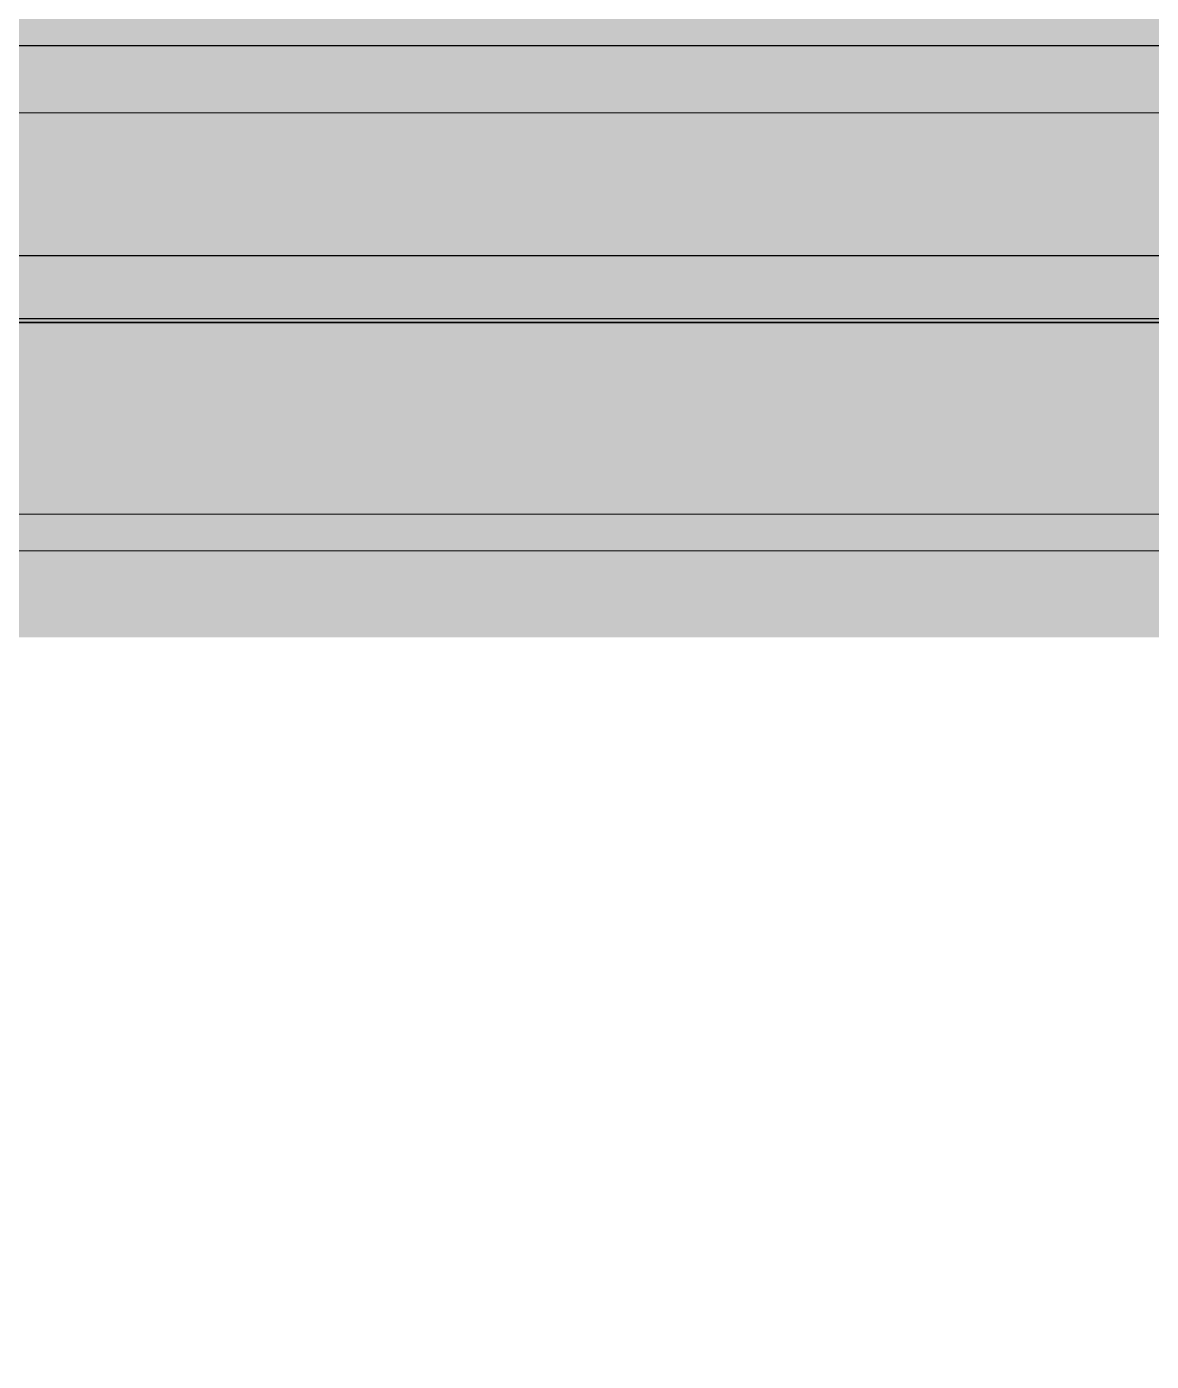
# Model space of a CAD drawing. Header units: millimetres. Extents: x 3546612 to 5615882, y 547008 to 3162891.
# Drawn here: x 5431021 to 5431556, y 2416373 to 2417009 of the extents above; entities that cross this region are included whole.
import ezdxf

# ---------------------------------------------------------------- set-up
doc = ezdxf.new("R2010")
doc.units = ezdxf.units.MM
doc.layers.add('HEB-Angle joint', color=1, linetype='Continuous')
doc.layers.add('XR-평면도$0$A-ELEV-PATT', color=9, linetype='Continuous')
doc.layers.add('XR-평면도$0$A-ELEV-LIN2', color=9, linetype='Continuous', lineweight=25)
doc.layers.add('XR-평면도$0$A-ELEV-LIN3', color=9, linetype='Continuous', lineweight=18)

# ---------------------------------------------------------------- blocks, each defined once
blk = doc.blocks.new('XR-평면도$0$범퍼_1')
at = {"layer": 'XR-평면도$0$A-ELEV-PATT', "ltscale": 0.002}
h = blk.add_hatch(dxfattribs=at)
h.set_pattern_fill('AR-SAND', color=256, angle=180, style=0)
h.set_pattern_definition([(217.5, (21376290.81, -50954928.292), (1.600031296, -48.941323733), [0, -38.608, 0, -43.18, 0, -41.275]), (187.5, (21376290.81, -50954928.29), (-44.95232831, -71.68251006), [0, -20.828, 0, -34.798, 0, -13.335]), (147.5, (21376322.05, -50954928.292), (-79.099237024, -0.143718468), [0, -12.7, 0, -45.72, 0, -59.69]), (137.5, (21376322.05, -50954928.29), (-76.35564525, -22.292932326), [0, -6.35, 0, -29.972, 0, -34.29])])
edge = h.paths.add_edge_path()
edge.add_arc((-4693.67, 123.67), 8.33, 90, 180)
edge.add_line((-4702, 123.67), (-4702, 32))
edge.add_line((-4702, 32), (5694, 32))
edge.add_line((5694, 32), (5694, 123.67))
edge.add_arc((5685.67, 123.67), 8.33, 0, 90)
edge.add_line((5685.67, 132), (-4693.67, 132))
h = blk.add_hatch(dxfattribs=at)
h.set_pattern_fill('AR-HBONE', color=256, scale=0.1, angle=180, style=0)
h.set_pattern_definition([(225, (21375357.164, -50954683.464), (-1e-14, -14.3684097937), [30.48, -10.16]), (315, (21375349.98, -50954690.648), (-1e-14, -14.3684097937), [30.48, -10.16])])
h.paths.add_polyline_path([(-4702, 32), (5694, 32), (5694, 2), (-4702, 2)])
at = {"layer": 'XR-평면도$0$A-ELEV-PATT'}
for p, q in [((-4693.67, 132), (5685.67, 132)), ((-4702, 32), (5694, 32))]:
    blk.add_line(p, q, dxfattribs=at)
at = {"layer": 'XR-평면도$0$A-ELEV-PATT', "ltscale": 0.002}
blk.add_lwpolyline([(5694, 52), (5696, 52), (5696, 0), (-4704, 0), (-4704, 52), (-4702, 52), (-4702, 2), (5694, 2)], close=True, dxfattribs=at)
at = {"layer": 'XR-평면도$0$A-ELEV-PATT'}
blk.add_lwpolyline([(-4702, 32), (-4702, 2), (5694, 2), (5694, 32)], dxfattribs=at)
blk = doc.blocks.new('XR-평면도$0$스크린+범퍼_기준층(210318)')
at = {"layer": 'XR-평면도$0$A-ELEV-LIN3', "linetype": 'Continuous'}
blk.add_lwpolyline([(408.75, -619.5), (408.75, -10380.5), (391.25, -10380.5), (391.25, -619.5)], dxfattribs=at)
at = {"rotation": 270}
blk.add_blockref('XR-평면도$0$범퍼_1', (500, -5004), dxfattribs=at)

msp = doc.modelspace()

# ---------------------------------------------------------------- linework, layer by layer
at = {"layer": 'HEB-Angle joint', "const_width": 300}
msp.add_lwpolyline([(5410575.04, 2416867.56), (5410575.04, 2399798.03), (5455175.04, 2399798.03), (5455175.04, 2416867.56), (5417075.05, 2416867.56), (5417075.05, 2413367.56), (5415075.04, 2413367.56), (5415075.04, 2416867.56), (5410575.05, 2416867.56)], dxfattribs=at)
at = {"layer": 'XR-평면도$0$A-ELEV-LIN2'}
for p, q in [((5422075.04, 2416867.56), (5432075.04, 2416867.56)), ((5422075.05, 2416867.56), (5432075.05, 2416867.56)), ((5422075.05, 2416867.56), (5432075.05, 2416867.56))]:
    msp.add_line(p, q, dxfattribs=at)
at = {"layer": 'XR-평면도$0$A-ELEV-LIN3'}
for points in [[(5458075.04, 2428767.56), (5458075.04, 2430267.56), (5456475.04, 2430267.56), (5456475.04, 2429367.56), (5444225.04, 2429367.56), (5444225.04, 2429967.56), (5442925.04, 2429967.56), (5442925.04, 2428267.56), (5444025.04, 2428267.56), (5444025.04, 2416967.56), (5388125.04, 2416967.56), (5388125.04, 2428267.56), (5389225.04, 2428267.56), (5389225.04, 2429967.56), (5387925.04, 2429967.56), (5387925.04, 2429367.56), (5378225.04, 2429367.56), (5378225.04, 2429967.56), (5376925.04, 2429967.56), (5376925.04, 2428267.56), (5378025.04, 2428267.56), (5378025.04, 2416967.56), (5337575.04, 2416967.56)], [(5458075.05, 2428767.56), (5458075.05, 2430267.56), (5456475.05, 2430267.56), (5456475.05, 2429367.56), (5444225.05, 2429367.56), (5444225.05, 2429967.56), (5442925.05, 2429967.56), (5442925.05, 2428267.56), (5444025.05, 2428267.56), (5444025.05, 2416967.56), (5388125.05, 2416967.56), (5388125.05, 2428267.56), (5389225.05, 2428267.56), (5389225.05, 2429967.56), (5387925.05, 2429967.56), (5387925.05, 2429367.56), (5378225.05, 2429367.56), (5378225.05, 2429967.56), (5376925.05, 2429967.56), (5376925.05, 2428267.56), (5378025.05, 2428267.56), (5378025.05, 2416967.56), (5337575.05, 2416967.56)], [(5458075.05, 2428767.56), (5458075.05, 2430267.56), (5456475.05, 2430267.56), (5456475.05, 2429367.56), (5444225.05, 2429367.56), (5444225.05, 2429967.56), (5442925.05, 2429967.56), (5442925.05, 2428267.56), (5444025.05, 2428267.56), (5444025.05, 2416967.56), (5388125.05, 2416967.56), (5388125.05, 2428267.56), (5389225.05, 2428267.56), (5389225.05, 2429967.56), (5387925.05, 2429967.56), (5387925.05, 2429367.56), (5378225.05, 2429367.56), (5378225.05, 2429967.56), (5376925.05, 2429967.56), (5376925.05, 2428267.56), (5378025.05, 2428267.56), (5378025.05, 2416967.56), (5337575.05, 2416967.56)], [(5457975.04, 2428767.56), (5457975.04, 2430167.56), (5456575.04, 2430167.56), (5456575.04, 2429267.56), (5444125.04, 2429267.56), (5444125.04, 2429867.56), (5443025.04, 2429867.56), (5443025.04, 2428367.56), (5444125.04, 2428367.56), (5444125.04, 2416867.56), (5388025.04, 2416867.56), (5388025.04, 2428367.56), (5389125.04, 2428367.56), (5389125.04, 2429867.56), (5388025.04, 2429867.56), (5388025.04, 2429267.56), (5378125.04, 2429267.56)], [(5457975.05, 2428767.56), (5457975.05, 2430167.56), (5456575.05, 2430167.56), (5456575.05, 2429267.56), (5444125.05, 2429267.56), (5444125.05, 2429867.56), (5443025.05, 2429867.56), (5443025.05, 2428367.56), (5444125.05, 2428367.56), (5444125.05, 2416867.56), (5388025.05, 2416867.56), (5388025.05, 2428367.56), (5389125.05, 2428367.56), (5389125.05, 2429867.56), (5388025.05, 2429867.56), (5388025.05, 2429267.56), (5378125.05, 2429267.56)], [(5457975.05, 2428767.56), (5457975.05, 2430167.56), (5456575.05, 2430167.56), (5456575.05, 2429267.56), (5444125.05, 2429267.56), (5444125.05, 2429867.56), (5443025.05, 2429867.56), (5443025.05, 2428367.56), (5444125.05, 2428367.56), (5444125.05, 2416867.56), (5388025.05, 2416867.56), (5388025.05, 2428367.56), (5389125.05, 2428367.56), (5389125.05, 2429867.56), (5388025.05, 2429867.56), (5388025.05, 2429267.56), (5378125.05, 2429267.56)]]:
    msp.add_lwpolyline(points, dxfattribs=at)

# ---------------------------------------------------------------- block references
at = {"rotation": 90}
for p in [(5421575.04, 2416367.56), (5421575.05, 2416367.56), (5421575.05, 2416367.56)]:
    msp.add_blockref('XR-평면도$0$스크린+범퍼_기준층(210318)', p, dxfattribs=at)

doc.saveas('drawing.dxf')
